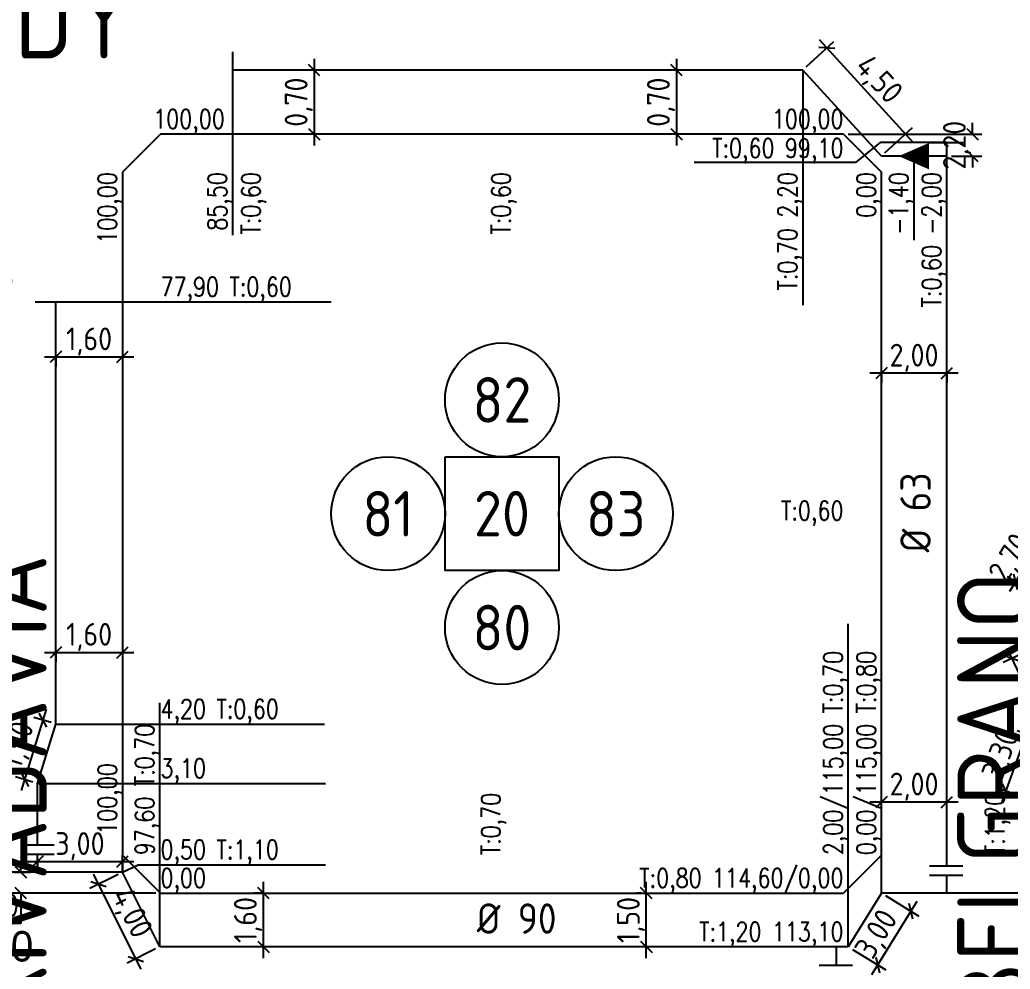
# Model space of a CAD drawing. Extents: x -48 to 13651, y -112 to 3468.
# Drawn here: x 1888.7 to 2019.2, y 1879.1 to 2004.2 of the extents above; entities that cross this region are included whole.
import ezdxf
from ezdxf.enums import TextEntityAlignment as Align

# ---------------------------------------------------------------- set-up
doc = ezdxf.new("R2010")
doc.units = 0
doc.header["$LTSCALE"] = 6
doc.header["$MEASUREMENT"] = 0
doc.linetypes.add('HIDDEN', pattern=[0.375, 0.25, -0.125])
doc.layers.get('0').update_dxf_attribs({"linetype": 'CONTINUOUS'})
doc.layers.get('DEFPOINTS').update_dxf_attribs({"linetype": 'CONTINUOUS'})
for name, color, linetype in [('50', 41, 'CONTINUOUS'), ('63', 171, 'CONTINUOUS'), ('90', 11, 'CONTINUOUS'), ('AMPLIACIONES', 2, 'CONTINUOUS'), ('CAS', 7, 'CONTINUOUS'), ('CAÑERIA SIN CROQUIS', 210, 'HIDDEN'), ('COTA', 2, 'CONTINUOUS'), ('MANZANAS', 7, 'CONTINUOUS'), ('NUMCASA', 12, 'CONTINUOUS'), ('NUMERO-CROQUIS', 13, 'CONTINUOUS'), ('NUMERO-MANZANA', 4, 'CONTINUOUS'), ('PROGRESIVA', 60, 'CONTINUOUS'), ('REDUCCIONES', 13, 'CONTINUOUS'), ('TXTDIAMETRO', 7, 'CONTINUOUS')]:
    doc.layers.add(name, color=color, linetype=linetype)
doc.layers.add('ATENCION', color=7, linetype='CONTINUOUS', plot=False)
doc.styles.add('ABADIMTCONDE', font='isocp.shx')
doc.styles.add('GEOSLAB703LTBT', font='isocp.shx', dxfattribs={"width": 0.9, "height": 8})
doc.styles.add('GOTHICE', font='GOTHICE.shx', dxfattribs={"height": 0.6})
doc.styles.add('ROMANS', font='romans.shx', dxfattribs={"width": 0.8, "height": 2.5})
doc.dimstyles.new('COTA02', dxfattribs={"dimtxt": 3, "dimasz": 1.5, "dimexe": 1.25, "dimexo": 0.625, "dimgap": 0.3, "dimtad": 1, "dimtoh": 1, "dimdsep": 46, "dimlunit": 6, "dimtxsty": 'ABADIMTCONDE', "dimblk1": 'OBLIQUE', "dimblk2": 'OBLIQUE', "dimsah": 1, "dimcen": 2.5, "dimdle": 1.5, "dimclrd": 60, "dimclre": 60, "dimclrt": 256, "dimadec": 0, "dimazin": 0, "dimtfac": 1, "dimtix": 1, "dimtofl": 0, "dimtmove": 0, "dimatfit": 0, "dimldrblk": 'OBLIQUE', "dimfxl": 1, "dimtolj": 1, "dimtzin": 0, "dimarcsym": 0})

# ---------------------------------------------------------------- blocks, each defined once
blk = doc.blocks.new('CUPLARED')
at = {"layer": 'REDUCCIONES'}
blk.add_lwpolyline([(4, 0, 0, 3.5, 0), (0, 0, 3.5, 3.5, 0)], format="xyseb", dxfattribs=at)
blk = doc.blocks.new('_OBLIQUE')
at = {"color": 0, "linetype": 'ByBlock'}
blk.add_line((-0.5, -0.5), (0.5, 0.5), dxfattribs=at)
blk = doc.blocks.new('*D344')
at = {"layer": 'COTA', "color": 60, "lineweight": -2, "transparency": 16777216}
for p, q in [((2023.1, 1935.36), (2019.12, 1928.89)), ((2024.8, 1932.55), (2021.25, 1934.74)), ((2022.39, 1928.64), (2018.84, 1930.83))]:
    blk.add_line(p, q, dxfattribs=at)
at = {"layer": 'DEFPOINTS', "color": 0, "transparency": 16777216}
for p in [(2025.33, 1932.22), (2019.9, 1930.17), (2022.92, 1928.31)]:
    blk.add_point(p, dxfattribs=at)
at = {"layer": 'COTA', "color": 60, "lineweight": -2, "transparency": 16777216, "xscale": 1.5, "yscale": 1.5, "zscale": 1.5}
for p, rotation in [((2022.31, 1934.08), 58.35408803042115), ((2019.9, 1930.17), 238.3540880304211)]:
    blk.add_blockref('_OBLIQUE', p, dxfattribs=dict(at, rotation=rotation))
at = {"layer": 'COTA', "transparency": 16777216, "insert": (2019.38, 1933.19), "char_height": 3, "attachment_point": 5, "rotation": 58.3541, "style": 'ABADIMTCONDE'}
blk.add_mtext('\\A1;2,70', dxfattribs=at)
blk = doc.blocks.new('*D345')
at = {"layer": 'COTA', "color": 60, "lineweight": -2, "transparency": 16777216}
for p, q in [((2022.35, 1921.43), (2018.29, 1919.52)), ((2018.78, 1921.41), (2022.47, 1913.58)), ((2024.76, 1916.32), (2020.7, 1914.4))]:
    blk.add_line(p, q, dxfattribs=at)
at = {"layer": 'DEFPOINTS', "color": 0, "transparency": 16777216}
for p in [(2022.92, 1921.7), (2025.33, 1916.59), (2021.83, 1914.94)]:
    blk.add_point(p, dxfattribs=at)
at = {"layer": 'COTA', "color": 60, "lineweight": -2, "transparency": 16777216, "xscale": 1.5, "yscale": 1.5, "zscale": 1.5}
for p, rotation in [((2019.42, 1920.05), 115.2342784819449), ((2021.83, 1914.94), 295.2342784819449)]:
    blk.add_blockref('_OBLIQUE', p, dxfattribs=dict(at, rotation=rotation))
at = {"layer": 'COTA', "transparency": 16777216, "insert": (2022.46, 1918.36), "char_height": 3, "attachment_point": 5, "rotation": 295.2343, "style": 'ABADIMTCONDE'}
blk.add_mtext('\\A1;2,10', dxfattribs=at)
blk = doc.blocks.new('*D346')
at = {"layer": 'COTA', "color": 60, "lineweight": -2, "transparency": 16777216}
for p, q in [((2021.83, 1911.53), (2018.1, 1901.19)), ((2024.74, 1908.89), (2020.14, 1910.55)), ((2022.03, 1901.37), (2017.43, 1903.03))]:
    blk.add_line(p, q, dxfattribs=at)
at = {"layer": 'DEFPOINTS', "color": 0, "transparency": 16777216}
for p in [(2025.33, 1908.68), (2018.61, 1902.6), (2022.62, 1901.16)]:
    blk.add_point(p, dxfattribs=at)
at = {"layer": 'COTA', "color": 60, "lineweight": -2, "transparency": 16777216, "xscale": 1.5, "yscale": 1.5, "zscale": 1.5}
for p, rotation in [((2021.32, 1910.12), 70.17368347826982), ((2018.61, 1902.6), 250.1736834782698)]:
    blk.add_blockref('_OBLIQUE', p, dxfattribs=dict(at, rotation=rotation))
at = {"layer": 'COTA', "transparency": 16777216, "insert": (2018.17, 1907.36), "char_height": 3, "attachment_point": 5, "rotation": 70.1737, "style": 'ABADIMTCONDE'}
blk.add_mtext('\\A1;3,30', dxfattribs=at)
blk = doc.blocks.new('*D354')
at = {"layer": 'COTA', "color": 60, "lineweight": -2, "transparency": 16777216}
for p, q in [((2002.79, 1888.82), (2007.18, 1886.1)), ((2006.91, 1888.03), (2000.95, 1878.4)), ((1998.41, 1881.74), (2002.8, 1879.02))]:
    blk.add_line(p, q, dxfattribs=at)
at = {"layer": 'DEFPOINTS', "color": 0, "transparency": 16777216}
for p in [(2002.26, 1889.15), (1997.88, 1882.07), (2001.74, 1879.68)]:
    blk.add_point(p, dxfattribs=at)
at = {"layer": 'COTA', "color": 60, "lineweight": -2, "transparency": 16777216, "xscale": 1.5, "yscale": 1.5, "zscale": 1.5}
for p, rotation in [((2006.12, 1886.75), 58.23522557874757), ((2001.74, 1879.68), 238.2352255787476)]:
    blk.add_blockref('_OBLIQUE', p, dxfattribs=dict(at, rotation=rotation))
at = {"layer": 'COTA', "transparency": 16777216, "insert": (2001.8, 1883.63), "char_height": 3, "attachment_point": 5, "rotation": 58.2352, "style": 'ABADIMTCONDE'}
blk.add_mtext('\\A1;3,00', dxfattribs=at)
blk = doc.blocks.new('*D355')
at = {"layer": 'COTA', "color": 60, "lineweight": -2, "transparency": 16777216}
for p, q in [((1901.67, 1891.62), (1897.94, 1889.75)), ((1898.38, 1891.65), (1904.65, 1879.14)), ((1906.6, 1881.79), (1902.86, 1879.92))]:
    blk.add_line(p, q, dxfattribs=at)
at = {"layer": 'DEFPOINTS', "color": 0, "transparency": 16777216}
for p in [(1902.23, 1891.9), (1907.16, 1882.07), (1903.98, 1880.48)]:
    blk.add_point(p, dxfattribs=at)
at = {"layer": 'COTA', "color": 60, "lineweight": -2, "transparency": 16777216, "xscale": 1.5, "yscale": 1.5, "zscale": 1.5}
for p, rotation in [((1899.06, 1890.31), 116.5973562485645), ((1903.98, 1880.48), 296.5973562485645)]:
    blk.add_blockref('_OBLIQUE', p, dxfattribs=dict(at, rotation=rotation))
at = {"layer": 'COTA', "transparency": 16777216, "insert": (1903.27, 1886.42), "char_height": 3, "attachment_point": 5, "rotation": 296.5974, "style": 'ABADIMTCONDE'}
blk.add_mtext('\\A1;4,00', dxfattribs=at)
blk = doc.blocks.new('*D356')
at = {"layer": 'COTA', "color": 60, "lineweight": -2, "transparency": 16777216}
for p, q in [((1920.8, 1880.57), (1920.8, 1890.65)), ((1920.8, 1889.15), (1919.55, 1889.15)), ((1920.8, 1882.07), (1919.55, 1882.07))]:
    blk.add_line(p, q, dxfattribs=at)
at = {"layer": 'DEFPOINTS', "color": 0, "transparency": 16777216}
for p in [(1920.8, 1889.15), (1921.43, 1889.15), (1921.43, 1882.07)]:
    blk.add_point(p, dxfattribs=at)
at = {"layer": 'COTA', "color": 60, "lineweight": -2, "transparency": 16777216, "xscale": 1.5, "yscale": 1.5, "zscale": 1.5}
for p, rotation in [((1920.8, 1889.15), 90), ((1920.8, 1882.07), 270)]:
    blk.add_blockref('_OBLIQUE', p, dxfattribs=dict(at, rotation=rotation))
at = {"layer": 'COTA', "transparency": 16777216, "insert": (1918.78, 1885.61), "char_height": 3, "attachment_point": 5, "rotation": 90, "style": 'ABADIMTCONDE'}
blk.add_mtext('\\A1;1,60', dxfattribs=at)
blk = doc.blocks.new('*D357')
at = {"layer": 'COTA', "color": 60, "lineweight": -2, "transparency": 16777216}
for p, q in [((1971.26, 1880.57), (1971.26, 1890.65)), ((1970.64, 1889.15), (1970.01, 1889.15)), ((1970.64, 1882.07), (1970.01, 1882.07))]:
    blk.add_line(p, q, dxfattribs=at)
at = {"layer": 'DEFPOINTS', "color": 0, "transparency": 16777216}
for p in [(1971.26, 1889.15), (1971.26, 1889.15), (1971.26, 1882.07)]:
    blk.add_point(p, dxfattribs=at)
at = {"layer": 'COTA', "color": 60, "lineweight": -2, "transparency": 16777216, "xscale": 1.5, "yscale": 1.5, "zscale": 1.5}
for p, rotation in [((1971.26, 1889.15), 90), ((1971.26, 1882.07), 270)]:
    blk.add_blockref('_OBLIQUE', p, dxfattribs=dict(at, rotation=rotation))
at = {"layer": 'COTA', "transparency": 16777216, "insert": (1969.24, 1885.61), "char_height": 3, "attachment_point": 5, "rotation": 90, "style": 'ABADIMTCONDE'}
blk.add_mtext('\\A1;1,50', dxfattribs=at)
blk = doc.blocks.new('*D358')
at = {"layer": 'COTA', "color": 60, "lineweight": -2, "transparency": 16777216}
for p, q in [((1888.84, 1891.9), (1888.84, 1893.4)), ((1887.92, 1891.9), (1890.09, 1891.9)), ((1906.61, 1889.15), (1887.59, 1889.15)), ((1888.84, 1889.15), (1888.84, 1885.15)), ((1888.84, 1885.15), (1882.08, 1885.15))]:
    blk.add_line(p, q, dxfattribs=at)
at = {"layer": 'DEFPOINTS', "color": 0, "transparency": 16777216}
for p in [(1887.3, 1891.9), (1888.84, 1889.15), (1907.23, 1889.15)]:
    blk.add_point(p, dxfattribs=at)
at = {"layer": 'COTA', "color": 60, "lineweight": -2, "transparency": 16777216, "xscale": 1.5, "yscale": 1.5, "zscale": 1.5}
for p, rotation in [((1888.84, 1891.9), 270), ((1888.84, 1889.15), 90)]:
    blk.add_blockref('_OBLIQUE', p, dxfattribs=dict(at, rotation=rotation))
at = {"layer": 'COTA', "transparency": 16777216, "insert": (1885.31, 1887.17), "char_height": 3, "attachment_point": 5, "style": 'ABADIMTCONDE'}
blk.add_mtext('\\A1;0,50', dxfattribs=at)
blk = doc.blocks.new('*D359')
at = {"layer": 'COTA', "color": 60, "lineweight": -2, "transparency": 16777216}
for p, q in [((1891.03, 1893.65), (1891.03, 1892.05)), ((1902.23, 1893.65), (1902.23, 1892.05)), ((1889.53, 1893.3), (1903.73, 1893.3))]:
    blk.add_line(p, q, dxfattribs=at)
at = {"layer": 'DEFPOINTS', "color": 0, "transparency": 16777216}
for p in [(1891.03, 1894.27), (1902.23, 1894.27), (1902.23, 1893.3)]:
    blk.add_point(p, dxfattribs=at)
at = {"layer": 'COTA', "color": 60, "lineweight": -2, "transparency": 16777216, "xscale": 1.5, "yscale": 1.5, "zscale": 1.5, "rotation": 180}
blk.add_blockref('_OBLIQUE', (1891.03, 1893.3), dxfattribs=at)
at = {"layer": 'COTA', "color": 60, "lineweight": -2, "transparency": 16777216, "xscale": 1.5, "yscale": 1.5, "zscale": 1.5}
blk.add_blockref('_OBLIQUE', (1902.23, 1893.3), dxfattribs=at)
at = {"layer": 'COTA', "transparency": 16777216, "insert": (1896.63, 1895.33), "char_height": 3, "attachment_point": 5, "style": 'ABADIMTCONDE'}
blk.add_mtext('\\A1;3,00', dxfattribs=at)
blk = doc.blocks.new('*D360')
at = {"layer": 'COTA', "color": 60, "lineweight": -2, "transparency": 16777216}
for p, q in [((1891.94, 1959.8), (1903.73, 1959.8)), ((1893.44, 1960.08), (1893.44, 1958.55)), ((1902.23, 1960.08), (1902.23, 1958.55))]:
    blk.add_line(p, q, dxfattribs=at)
at = {"layer": 'DEFPOINTS', "color": 0, "transparency": 16777216}
for p in [(1893.44, 1960.7), (1902.23, 1960.7), (1902.23, 1959.8)]:
    blk.add_point(p, dxfattribs=at)
at = {"layer": 'COTA', "color": 60, "lineweight": -2, "transparency": 16777216, "xscale": 1.5, "yscale": 1.5, "zscale": 1.5, "rotation": 180}
blk.add_blockref('_OBLIQUE', (1893.44, 1959.8), dxfattribs=at)
at = {"layer": 'COTA', "color": 60, "lineweight": -2, "transparency": 16777216, "xscale": 1.5, "yscale": 1.5, "zscale": 1.5}
blk.add_blockref('_OBLIQUE', (1902.23, 1959.8), dxfattribs=at)
at = {"layer": 'COTA', "transparency": 16777216, "insert": (1897.84, 1961.83), "char_height": 3, "attachment_point": 5, "style": 'ABADIMTCONDE'}
blk.add_mtext('\\A1;1,60', dxfattribs=at)
blk = doc.blocks.new('*D361')
at = {"layer": 'COTA', "color": 60, "lineweight": -2, "transparency": 16777216}
for p, q in [((1893.44, 1921.15), (1893.44, 1919.62)), ((1902.23, 1921.15), (1902.23, 1919.62)), ((1891.94, 1920.87), (1903.73, 1920.87))]:
    blk.add_line(p, q, dxfattribs=at)
at = {"layer": 'DEFPOINTS', "color": 0, "transparency": 16777216}
for p in [(1893.44, 1921.77), (1902.23, 1921.77), (1902.23, 1920.87)]:
    blk.add_point(p, dxfattribs=at)
at = {"layer": 'COTA', "color": 60, "lineweight": -2, "transparency": 16777216, "xscale": 1.5, "yscale": 1.5, "zscale": 1.5, "rotation": 180}
blk.add_blockref('_OBLIQUE', (1893.44, 1920.87), dxfattribs=at)
at = {"layer": 'COTA', "color": 60, "lineweight": -2, "transparency": 16777216, "xscale": 1.5, "yscale": 1.5, "zscale": 1.5}
blk.add_blockref('_OBLIQUE', (1902.23, 1920.87), dxfattribs=at)
at = {"layer": 'COTA', "transparency": 16777216, "insert": (1897.84, 1922.9), "char_height": 3, "attachment_point": 5, "style": 'ABADIMTCONDE'}
blk.add_mtext('\\A1;1,60', dxfattribs=at)
blk = doc.blocks.new('*D362')
at = {"layer": 'COTA', "color": 60, "lineweight": -2, "transparency": 16777216}
for p, q in [((1892.19, 1913.38), (1888.89, 1902.69)), ((1892.84, 1911.61), (1890.55, 1912.31)), ((1890.43, 1903.79), (1888.14, 1904.49))]:
    blk.add_line(p, q, dxfattribs=at)
at = {"layer": 'DEFPOINTS', "color": 0, "transparency": 16777216}
for p in [(1893.44, 1911.42), (1889.34, 1904.13), (1891.03, 1903.6)]:
    blk.add_point(p, dxfattribs=at)
at = {"layer": 'COTA', "color": 60, "lineweight": -2, "transparency": 16777216, "xscale": 1.5, "yscale": 1.5, "zscale": 1.5}
for p, rotation in [((1891.75, 1911.94), 72.87304229439425), ((1889.34, 1904.13), 252.8730422943943)]:
    blk.add_blockref('_OBLIQUE', p, dxfattribs=dict(at, rotation=rotation))
at = {"layer": 'COTA', "transparency": 16777216, "insert": (1888.61, 1908.63), "char_height": 3, "attachment_point": 5, "rotation": 72.873, "style": 'ABADIMTCONDE'}
blk.add_mtext('\\A1;1,90', dxfattribs=at)
blk = doc.blocks.new('*D363')
at = {"layer": 'COTA', "color": 60, "lineweight": -2, "transparency": 16777216}
for p, q in [((1927.5, 1999.1), (1927.5, 1987.65)), ((1926.87, 1997.6), (1926.25, 1997.6)), ((1926.87, 1989.15), (1926.25, 1989.15))]:
    blk.add_line(p, q, dxfattribs=at)
at = {"layer": 'DEFPOINTS', "color": 0, "transparency": 16777216}
for p in [(1927.5, 1997.6), (1927.5, 1989.15), (1927.5, 1989.15)]:
    blk.add_point(p, dxfattribs=at)
at = {"layer": 'COTA', "color": 60, "lineweight": -2, "transparency": 16777216, "xscale": 1.5, "yscale": 1.5, "zscale": 1.5}
for p, rotation in [((1927.5, 1997.6), 90), ((1927.5, 1989.15), 270)]:
    blk.add_blockref('_OBLIQUE', p, dxfattribs=dict(at, rotation=rotation))
at = {"layer": 'COTA', "transparency": 16777216, "insert": (1925.47, 1993.37), "char_height": 3, "attachment_point": 5, "rotation": 90, "style": 'ABADIMTCONDE'}
blk.add_mtext('\\A1;0,70', dxfattribs=at)
blk = doc.blocks.new('*D364')
at = {"layer": 'COTA', "color": 60, "lineweight": -2, "transparency": 16777216}
for p, q in [((1975.23, 1999.1), (1975.23, 1987.65)), ((1974.6, 1997.6), (1973.98, 1997.6)), ((1974.6, 1989.15), (1973.98, 1989.15))]:
    blk.add_line(p, q, dxfattribs=at)
at = {"layer": 'DEFPOINTS', "color": 0, "transparency": 16777216}
for p in [(1975.23, 1997.6), (1975.23, 1989.15), (1975.23, 1989.15)]:
    blk.add_point(p, dxfattribs=at)
at = {"layer": 'COTA', "color": 60, "lineweight": -2, "transparency": 16777216, "xscale": 1.5, "yscale": 1.5, "zscale": 1.5}
for p, rotation in [((1975.23, 1997.6), 90), ((1975.23, 1989.15), 270)]:
    blk.add_blockref('_OBLIQUE', p, dxfattribs=dict(at, rotation=rotation))
at = {"layer": 'COTA', "transparency": 16777216, "insert": (1973.2, 1993.37), "char_height": 3, "attachment_point": 5, "rotation": 90, "style": 'ABADIMTCONDE'}
blk.add_mtext('\\A1;0,70', dxfattribs=at)
blk = doc.blocks.new('*D365')
at = {"layer": 'COTA', "color": 60, "lineweight": -2, "transparency": 16777216}
for p, q in [((1992.33, 1998.02), (1995.97, 2001.35)), ((1994.04, 2001.62), (2006.43, 1988.06)), ((2002.7, 1986.68), (2006.34, 1990.01))]:
    blk.add_line(p, q, dxfattribs=at)
at = {"layer": 'DEFPOINTS', "color": 0, "transparency": 16777216}
for p in [(1991.87, 1997.6), (2005.42, 1989.16), (2002.23, 1986.26)]:
    blk.add_point(p, dxfattribs=at)
at = {"layer": 'COTA', "color": 60, "lineweight": -2, "transparency": 16777216, "xscale": 1.5, "yscale": 1.5, "zscale": 1.5}
for p, rotation in [((1995.05, 2000.51), 132.4265647850936), ((2005.42, 1989.16), 312.4265647850937)]:
    blk.add_blockref('_OBLIQUE', p, dxfattribs=dict(at, rotation=rotation))
at = {"layer": 'COTA', "transparency": 16777216, "insert": (2001.73, 1996.2), "char_height": 3, "attachment_point": 5, "rotation": 312.4266, "style": 'ABADIMTCONDE'}
blk.add_mtext('\\A1;4,50', dxfattribs=at)
blk = doc.blocks.new('*D366')
at = {"layer": 'COTA', "color": 60, "lineweight": -2, "transparency": 16777216}
for p, q in [((2012.34, 1957.66), (2000.73, 1957.66)), ((2002.23, 1957.48), (2002.23, 1956.41)), ((2010.84, 1957.48), (2010.84, 1956.41))]:
    blk.add_line(p, q, dxfattribs=at)
at = {"layer": 'DEFPOINTS', "color": 0, "transparency": 16777216}
for p in [(2002.23, 1958.11), (2002.23, 1957.66), (2010.84, 1958.11)]:
    blk.add_point(p, dxfattribs=at)
at = {"layer": 'COTA', "color": 60, "lineweight": -2, "transparency": 16777216, "xscale": 1.5, "yscale": 1.5, "zscale": 1.5, "rotation": 180}
blk.add_blockref('_OBLIQUE', (2002.23, 1957.66), dxfattribs=at)
at = {"layer": 'COTA', "color": 60, "lineweight": -2, "transparency": 16777216, "xscale": 1.5, "yscale": 1.5, "zscale": 1.5}
blk.add_blockref('_OBLIQUE', (2010.84, 1957.66), dxfattribs=at)
at = {"layer": 'COTA', "transparency": 16777216, "insert": (2006.54, 1959.68), "char_height": 3, "attachment_point": 5, "style": 'ABADIMTCONDE'}
blk.add_mtext('\\A1;2,00', dxfattribs=at)
blk = doc.blocks.new('*D367')
at = {"layer": 'COTA', "color": 60, "lineweight": -2, "transparency": 16777216}
for p, q in [((2002.23, 1900.87), (2002.23, 1902.39)), ((2010.84, 1900.87), (2010.84, 1902.39)), ((2012.34, 1901.14), (2000.73, 1901.14))]:
    blk.add_line(p, q, dxfattribs=at)
at = {"layer": 'DEFPOINTS', "color": 0, "transparency": 16777216}
for p in [(2002.23, 1901.14), (2002.23, 1900.24), (2010.84, 1900.24)]:
    blk.add_point(p, dxfattribs=at)
at = {"layer": 'COTA', "color": 60, "lineweight": -2, "transparency": 16777216, "xscale": 1.5, "yscale": 1.5, "zscale": 1.5, "rotation": 180}
blk.add_blockref('_OBLIQUE', (2002.23, 1901.14), dxfattribs=at)
at = {"layer": 'COTA', "color": 60, "lineweight": -2, "transparency": 16777216, "xscale": 1.5, "yscale": 1.5, "zscale": 1.5}
blk.add_blockref('_OBLIQUE', (2010.84, 1901.14), dxfattribs=at)
at = {"layer": 'COTA', "transparency": 16777216, "insert": (2006.54, 1903.17), "char_height": 3, "attachment_point": 5, "style": 'ABADIMTCONDE'}
blk.add_mtext('\\A1;2,00', dxfattribs=at)
blk = doc.blocks.new('*D381')
at = {"layer": 'COTA', "color": 60, "lineweight": -2, "transparency": 16777216}
for p, q in [((1879.09, 1968.84), (1882.15, 1971.9)), ((1880.2, 1972.08), (1886.24, 1966.05)), ((1883.01, 1964.93), (1886.06, 1967.99))]:
    blk.add_line(p, q, dxfattribs=at)
at = {"layer": 'DEFPOINTS', "color": 0, "transparency": 16777216}
for p in [(1878.65, 1968.4), (1885.18, 1967.11), (1882.57, 1964.49)]:
    blk.add_point(p, dxfattribs=at)
at = {"layer": 'COTA', "color": 60, "lineweight": -2, "transparency": 16777216, "xscale": 1.5, "yscale": 1.5, "zscale": 1.5}
for p, rotation in [((1881.26, 1971.02), 135.0429811701421), ((1885.18, 1967.11), 315.0429811701421)]:
    blk.add_blockref('_OBLIQUE', p, dxfattribs=dict(at, rotation=rotation))
at = {"layer": 'COTA', "transparency": 16777216, "insert": (1884.65, 1970.5), "char_height": 3, "attachment_point": 5, "rotation": 315.043, "style": 'ABADIMTCONDE'}
blk.add_mtext('\\A1;2,00', dxfattribs=at)
blk = doc.blocks.new('*D1081')
at = {"layer": 'COTA', "color": 60, "lineweight": -2, "transparency": 16777216}
for p, q in [((2014.23, 1989.15), (2014.23, 1990.65)), ((1997.86, 1989.15), (2015.48, 1989.15)), ((2011.46, 1986.26), (2015.48, 1986.26)), ((2014.23, 1986.26), (2014.23, 1984.76))]:
    blk.add_line(p, q, dxfattribs=at)
at = {"layer": 'DEFPOINTS', "color": 0, "transparency": 16777216}
for p in [(1997.23, 1989.15), (2014.23, 1989.15), (2010.84, 1986.26)]:
    blk.add_point(p, dxfattribs=at)
at = {"layer": 'COTA', "color": 60, "lineweight": -2, "transparency": 16777216, "xscale": 1.5, "yscale": 1.5, "zscale": 1.5}
for p, rotation in [((2014.23, 1989.15), 270), ((2014.23, 1986.26), 90)]:
    blk.add_blockref('_OBLIQUE', p, dxfattribs=dict(at, rotation=rotation))
at = {"layer": 'COTA', "transparency": 16777216, "insert": (2012.21, 1987.7), "char_height": 3, "attachment_point": 5, "rotation": 90, "style": 'ABADIMTCONDE'}
blk.add_mtext('\\A1;2,20', dxfattribs=at)
blk = doc.blocks.new('D63')
at = {"layer": 'TXTDIAMETRO', "color": 7, "ltscale": 0.1, "style": 'ABADIMTCONDE'}
blk.add_text('Ø 63', height=4, dxfattribs=at).set_placement((0, 0), align=Align.MIDDLE)

msp = doc.modelspace()

# ---------------------------------------------------------------- linework, layer by layer
at = {"layer": '50', "ltscale": 0.1}
for p, q in [((1991.866, 1997.6), (1916.734, 1997.6)), ((2002.234, 1986.257), (1991.866, 1997.6)), ((2006.528, 1986.257), (2002.234, 1986.257)), ((1893.44, 1911.423), (1893.44, 1967.045)), ((1891.031, 1903.604), (1893.44, 1911.423)), ((1891.031, 1895.529), (1891.031, 1903.604))]:
    msp.add_line(p, q, dxfattribs=at)
at = {"layer": '63', "ltscale": 0.1}
for p, q in [((2010.841, 1892.755), (2010.841, 1988.046)), ((2010.839, 1986.257), (2006.528, 1986.257)), ((1891.031, 1891.875), (1891.031, 1894.281)), ((2010.841, 1889.145), (2010.841, 1891.507)), ((1996.314, 1879.673), (1996.314, 1882.07))]:
    msp.add_line(p, q, dxfattribs=at)
at = {"layer": '90', "ltscale": 0.1}
for p, q in [((1902.234, 1891.904), (1872.234, 1891.904)), ((1907.158, 1882.07), (1902.234, 1891.904)), ((2002.258, 1889.145), (1997.877, 1882.07)), ((2028.622, 1889.145), (2002.258, 1889.145)), ((1997.877, 1882.07), (1907.158, 1882.07))]:
    msp.add_line(p, q, dxfattribs=at)
at = {"layer": 'CAS', "ltscale": 0.1}
for p, q in [((1916.734, 2000.006), (1916.734, 1995.195)), ((2008.429, 1988.046), (2013.248, 1988.046)), ((1890.729, 1967.045), (1896.151, 1967.045))]:
    msp.add_line(p, q, dxfattribs=at)
at = {"layer": 'MANZANAS'}
for p, q in [((1907.234, 1989.145), (1902.234, 1984.145)), ((1997.234, 1989.145), (1907.234, 1989.145)), ((1997.234, 1989.145), (2002.234, 1984.145)), ((1902.234, 1984.145), (1902.234, 1894.145)), ((2002.234, 1894.145), (2002.234, 1984.145)), ((1902.234, 1894.145), (1907.234, 1889.145)), ((2002.234, 1894.145), (1997.234, 1889.145)), ((1907.234, 1889.145), (1997.234, 1889.145))]:
    msp.add_line(p, q, dxfattribs=at)
at = {"layer": 'NUMERO-CROQUIS'}
for centre in [(1952.234, 1954.145), (1937.234, 1939.145), (1967.234, 1939.145), (1952.234, 1924.145)]:
    msp.add_circle(centre, 7.5, dxfattribs=at)
at = {"layer": 'NUMERO-MANZANA'}
msp.add_lwpolyline([(1944.734, 1946.645), (1959.734, 1946.645), (1959.734, 1931.645), (1944.734, 1931.645)], close=True, dxfattribs=at)
at = {"layer": 'PROGRESIVA'}
for p, q in [((1916.734, 1997.6), (1916.734, 1975.844)), ((1991.866, 1997.6), (1991.866, 1966.599)), ((2002.072, 1988.046), (1998.815, 1985.441)), ((2010.841, 1988.046), (2002.072, 1988.046)), ((2006.528, 1986.257), (2006.528, 1975.193)), ((1998.815, 1985.441), (1977.578, 1985.441)), ((1893.44, 1967.045), (1929.734, 1967.045)), ((1997.877, 1882.07), (1997.877, 1924.617)), ((1907.158, 1882.07), (1907.158, 1914.208)), ((1893.44, 1911.423), (1928.852, 1911.423)), ((1891.031, 1903.604), (1928.999, 1903.604)), ((1902.234, 1891.904), (1902.234, 1894.145)), ((2002.258, 1889.145), (2002.234, 1894.145)), ((1902.234, 1891.904), (1904.304, 1892.891)), ((1904.304, 1892.891), (1928.999, 1892.891))]:
    msp.add_line(p, q, dxfattribs=at)
at = {"layer": 'REDUCCIONES', "ltscale": 0.1}
for p, q in [((1888.843, 1895.529), (1893.218, 1895.529)), ((1888.843, 1894.281), (1893.218, 1894.281)), ((2008.591, 1892.755), (2012.966, 1892.755)), ((2008.591, 1891.507), (2012.966, 1891.507)), ((1994.049, 1879.673), (1998.424, 1879.673))]:
    msp.add_line(p, q, dxfattribs=at)

# ---------------------------------------------------------------- block references
at = {"layer": 'AMPLIACIONES', "ltscale": 0.1, "rotation": 90}
msp.add_blockref('D63', (2006.732, 1939.311), dxfattribs=at)
at = {"layer": 'CAÑERIA SIN CROQUIS', "ltscale": 0.1, "rotation": 180}
msp.add_blockref('CUPLARED', (2008.515, 1986.257), dxfattribs=at)

# ---------------------------------------------------------------- texts
at = {"layer": 'ATENCION', "style": 'GEOSLAB703LTBT'}
msp.add_text('P. LUIS BRADY', height=10, dxfattribs=at).set_placement((1819.141, 2004.145), align=Align.MIDDLE_LEFT)
for s, p in [('RIVADAVIA', (1887.234, 1872.415)), ('BELGRANO', (2017.234, 1872.415))]:
    msp.add_text(s, height=10, rotation=90, dxfattribs=at).set_placement(p, align=Align.MIDDLE_LEFT)
at = {"layer": 'NUMCASA', "color": 12, "linetype": 'Continuous', "style": 'GOTHICE'}
msp.add_text('350', height=4, dxfattribs=at).set_placement((1886.029, 1878.943), align=Align.BOTTOM_CENTER)
at = {"layer": 'NUMERO-CROQUIS', "style": 'GEOSLAB703LTBT'}
for s, p in [('82', (1952.234, 1954.145)), ('81', (1937.234, 1939.145)), ('83', (1967.234, 1939.145)), ('80', (1952.234, 1924.145))]:
    msp.add_text(s, height=6, dxfattribs=at).set_placement(p, align=Align.MIDDLE)
at = {"layer": 'NUMERO-MANZANA', "style": 'GEOSLAB703LTBT'}
msp.add_text('20', height=6, dxfattribs=at).set_placement((1952.234, 1939.145), align=Align.MIDDLE)
at = {"layer": 'PROGRESIVA', "style": 'ROMANS', "width": 0.8}
for s, p in [('100,00', (1906.285, 1989.145)), ('77,90 T:0,60', (1907.234, 1967.045)), ('4,20 T:0,60', (1907.234, 1911.423)), ('3,10', (1907.234, 1903.604)), ('0,50 T:1,10', (1907.234, 1892.891)), ('0,00', (1907.234, 1889.145))]:
    msp.add_text(s, height=2.5, dxfattribs=at).set_placement(p, align=Align.BOTTOM_LEFT)
for s, p in [('100,00', (1997.234, 1989.145)), ('T:0,60 99,10', (1997.234, 1985.31)), ('T:0,60', (1997.234, 1937.551)), ('T:0,80 114,60/0,00', (1997.234, 1889.145)), ('T:1,20 113,10', (1997.234, 1882.07))]:
    msp.add_text(s, height=2.5, dxfattribs=at).set_placement(p, align=Align.BOTTOM_RIGHT)
for s, p in [('100,00', (1902.234, 1984.145)), ('85,50', (1916.734, 1984.145)), ('T:0,60', (1921.163, 1984.145)), ('T:0,60', (1954.126, 1984.145)), ('T:0,70 2,20', (1991.866, 1984.145)), ('0,00', (2002.234, 1984.145)), ('-1,40', (2006.528, 1984.145)), ('T:0,60 -2,00', (2010.841, 1984.145))]:
    msp.add_text(s, height=2.5, rotation=90, dxfattribs=at).set_placement(p, align=Align.BOTTOM_RIGHT)
for s, p in [('2,00/115,00 T:0,70', (1997.877, 1894.145)), ('0,00/115,00 T:0,80', (2002.234, 1894.145)), ('97,60 T:0,70', (1907.158, 1894.145)), ('100,00', (1902.234, 1896.831)), ('T:0,70', (1952.771, 1894.145)), ('T:1,20', (2019.192, 1894.145))]:
    msp.add_text(s, height=2.5, rotation=90, dxfattribs=at).set_placement(p, align=Align.BOTTOM_LEFT)
at = {"layer": 'TXTDIAMETRO', "ltscale": 0.1, "style": 'ABADIMTCONDE'}
msp.add_text('Ø 90', height=4, dxfattribs=at).set_placement((1954.179, 1885.803), align=Align.MIDDLE)

# ---------------------------------------------------------------- dimensions: what is measured, and where the dimension line sits
at = {"layer": 'COTA'}
for p1, p2, distance, text, picture, middle in [((1991.866, 1997.6), (2002.234, 1986.257), 4.31, '4,50', '*D365', (2001.726, 1996.203)), ((1893.44, 1911.423), (1891.031, 1903.604), -1.772, '1,90', '*D362', (1888.606, 1908.632))]:
    dim = msp.add_aligned_dim(p1=p1, p2=p2, distance=distance, text=text, dimstyle='COTA02', dxfattribs=at)
    dim.commit()
    dim.dimension.update_dxf_attribs({"geometry": picture, "text_midpoint": middle})
for base, p1, p2, text, picture, middle in [((1927.498, 1989.145), (1927.498, 1997.6), (1927.498, 1989.145), '0,70', '*D363', (1925.473, 1993.373)), ((1975.23, 1989.145), (1975.23, 1997.6), (1975.23, 1989.145), '0,70', '*D364', (1973.205, 1993.373)), ((1920.804, 1889.145), (1921.429, 1882.07), (1921.429, 1889.145), '1,60', '*D356', (1918.779, 1885.608)), ((1971.262, 1889.145), (1971.262, 1882.07), (1971.262, 1889.145), '1,50', '*D357', (1969.237, 1885.608))]:
    dim = msp.add_linear_dim(base=base, p1=p1, p2=p2, angle=90, text=text, dimstyle='COTA02', dxfattribs=at)
    dim.commit()
    dim.dimension.update_dxf_attribs({"geometry": picture, "text_midpoint": middle})
at = {"layer": 'COTA', "color": 12}
dim = msp.add_linear_dim(base=(2014.232, 1989.145), p1=(2010.839, 1986.257), p2=(1997.234, 1989.145), angle=90, text='2,20', dimstyle='COTA02', dxfattribs=at)
dim.commit()
dim.dimension.update_dxf_attribs({"geometry": '*D1081', "text_midpoint": (2012.207, 1987.701)})
at = {"layer": 'COTA'}
for base, p1, p2, angle, text, picture, middle, dimtype in [((1885.18, 1967.107), (1878.652, 1968.4), (1882.567, 1964.49), 315.04298, '2,00', '*D381', (1883.223, 1969.062), 161), ((2019.903, 1930.172), (2025.327, 1932.223), (2022.918, 1928.314), 238.35409, '2,70', '*D344', (2021.108, 1932.127), 161), ((2021.831, 1914.937), (2022.918, 1921.698), (2025.327, 1916.585), 295.23428, '2,10', '*D345', (2020.626, 1917.494), 161), ((2018.609, 1902.604), (2025.327, 1908.678), (2022.617, 1901.16), 250.17368, '3,30', '*D346', (2020.075, 1906.67), 161), ((1888.835, 1889.145), (1887.295, 1891.904), (1907.234, 1889.145), 90, '0,50', '*D358', (1885.308, 1885.145), 160), ((1903.979, 1880.478), (1902.234, 1891.904), (1907.158, 1882.07), 296.59736, '4,00', '*D355', (1901.46, 1885.511), 161), ((2001.739, 1879.679), (2002.258, 1889.145), (1997.877, 1882.07), 238.23523, '3,00', '*D354', (2003.523, 1882.559), 161)]:
    dim = msp.add_linear_dim(base=base, p1=p1, p2=p2, angle=angle, text=text, dimstyle='COTA02', dxfattribs=at)
    dim.commit()
    dim.dimension.update_dxf_attribs({"geometry": picture, "text_midpoint": middle, "dimtype": dimtype})
for base, p1, p2, text, picture, middle in [((1902.234, 1959.801), (1893.44, 1960.701), (1902.234, 1960.701), '1,60', '*D360', (1897.837, 1961.826)), ((2002.234, 1957.657), (2010.841, 1958.107), (2002.234, 1958.107), '2,00', '*D366', (2006.537, 1959.682)), ((1902.234, 1920.874), (1893.44, 1921.774), (1902.234, 1921.774), '1,60', '*D361', (1897.837, 1922.899)), ((2002.234, 1901.14), (2010.841, 1900.24), (2002.234, 1900.24), '2,00', '*D367', (2006.537, 1903.165)), ((1902.234, 1893.302), (1891.031, 1894.271), (1902.234, 1894.271), '3,00', '*D359', (1896.632, 1895.327))]:
    dim = msp.add_linear_dim(base=base, p1=p1, p2=p2, text=text, dimstyle='COTA02', dxfattribs=at)
    dim.commit()
    dim.dimension.update_dxf_attribs({"geometry": picture, "text_midpoint": middle})

doc.saveas('drawing.dxf')
